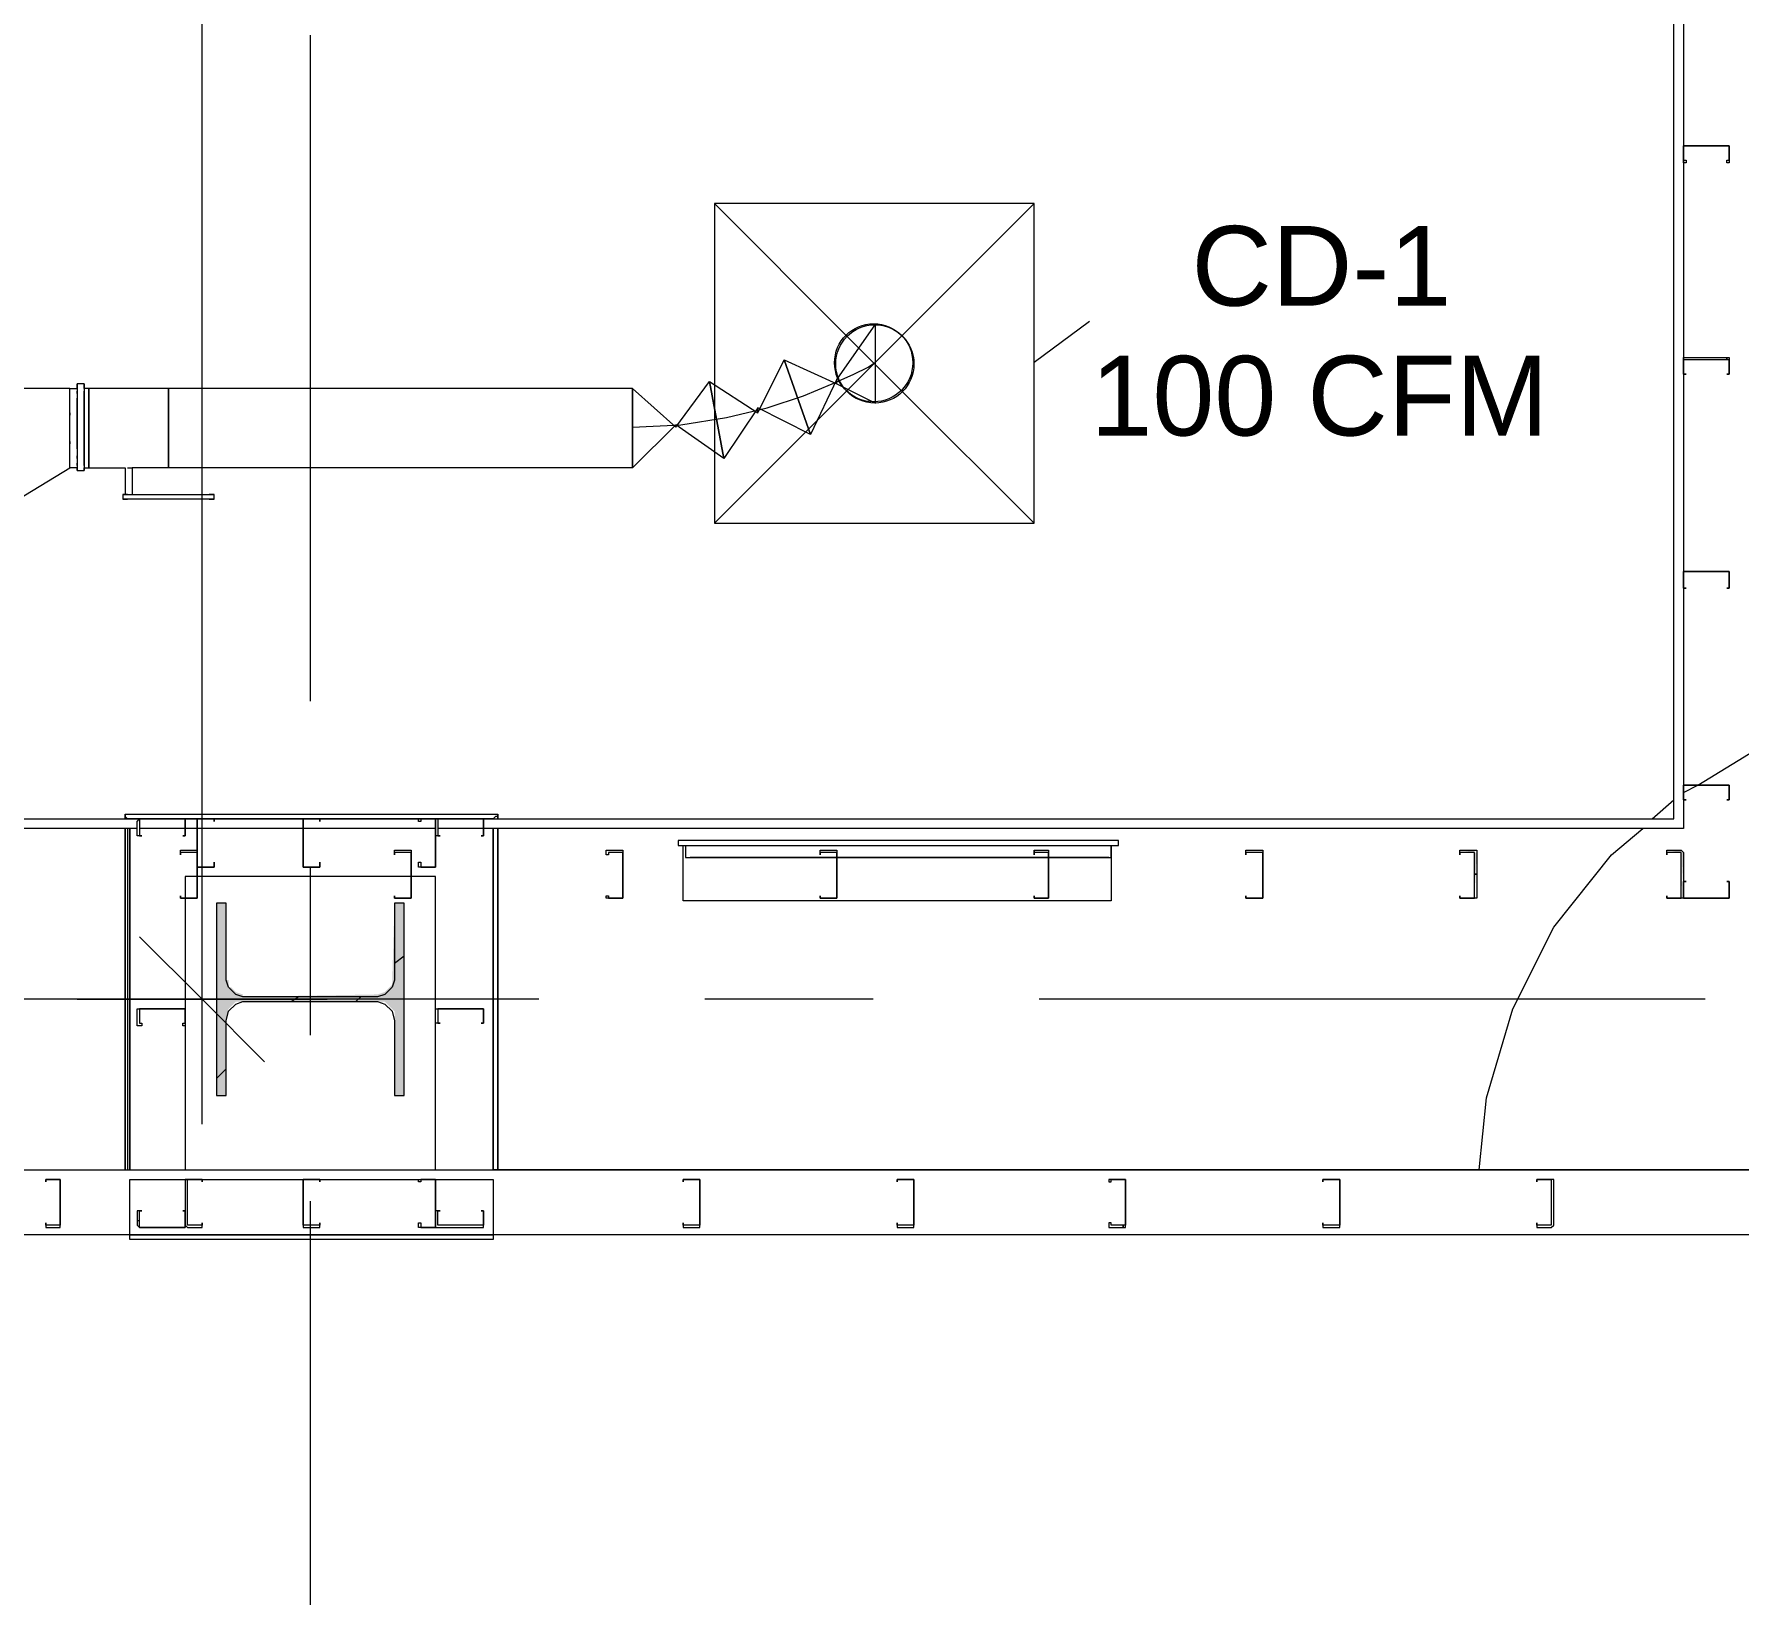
# Model space of a CAD drawing. Header units: metres. Extents: x -2 to 237, y -8 to 52.
# Drawn here: x 48.726 to 51.973, y 21.862 to 24.837 of the extents above; entities that cross this region are included whole.
import ezdxf

# ---------------------------------------------------------------- set-up
doc = ezdxf.new("R2010")
doc.units = ezdxf.units.M
doc.layers.add('HVAC - Ductos', color=5, linetype='Continuous', lineweight=0)
doc.layers.add('PDF_Text', color=7, linetype='Continuous', lineweight=0)
doc.layers.add('PDF_Geometry', color=7, linetype='Continuous', lineweight=0, true_color=0xaaaaaa)
doc.layers.add('PDF_Solid Fills', color=7, linetype='Continuous', lineweight=0, true_color=0xffffff)
doc.styles.add('PDF Helvetica', font='')
doc.styles.get('PDF Helvetica').set_extended_font_data('Helvetica')

msp = doc.modelspace()

# ---------------------------------------------------------------- hatches: boundary and pattern name
at = {"layer": 'PDF_Solid Fills', "lineweight": 0, "transparency": 33554559}
h = msp.add_hatch(color=256, dxfattribs=at)
h.paths.add_polyline_path([(51.4694, 23.277), (51.4694, 23.2815), (51.4418, 23.2815)])
h.paths.add_polyline_path([(51.4694, 23.1899), (51.4739, 23.2761), (51.4739, 23.277), (51.4694, 23.277)])
h = msp.add_hatch(color=256, dxfattribs=at)
h.paths.add_polyline_path([(51.4694, 23.277), (51.4694, 23.2815), (51.4418, 23.2815)])
h.paths.add_polyline_path([(51.4694, 23.1899), (51.4739, 23.2761), (51.4739, 23.277), (51.4694, 23.277)])
h = msp.add_hatch(color=256, dxfattribs=at)
h.paths.add_polyline_path([(51.8634, 23.277), (51.8634, 23.2815), (51.8359, 23.2815)])
h.paths.add_polyline_path([(51.8634, 23.1899), (51.8679, 23.2762), (51.8679, 23.277), (51.8634, 23.277)])
msp.add_hatch(color=256, dxfattribs=at).paths.add_polyline_path([(49.4123, 23.1807), (49.4077, 23.0249), (49.3939, 23.0112), (49.3801, 23.0066), (49.1236, 23.0021), (49.1236, 23.0066), (49.1098, 23.0112), (49.1007, 23.0203), (49.0961, 23.0203), (49.0961, 23.0341), (49.0915, 23.0341), (49.0915, 23.1807), (49.0732, 23.1807), (49.0732, 22.8142), (49.0915, 22.8142), (49.0915, 22.9608), (49.0961, 22.9791), (49.1098, 22.9929), (49.3939, 22.9929), (49.4123, 22.9745), (49.4123, 22.8142), (49.4305, 22.8142), (49.4305, 23.1807)])

# ---------------------------------------------------------------- linework, layer by layer
at = {"layer": 'HVAC - Ductos', "lineweight": 0}
for points in [[(49.0457, 22.7592), (49.0457, 29.2193), (49.0457, 31.0749), (49.0457, 32.3302), (49.0457, 33.5627)], [(50.2736, 24.2619), (50.0216, 24.514)], [(50.3789, 24.2619), (50.6309, 24.514)], [(50.2552, 24.1703), (50.3286, 24.1337), (50.3286, 24.2849), (50.2552, 24.1795), (50.2048, 24.0741), (50.1544, 24.2161), (50.2552, 24.1703), (50.2552, 24.1795)], [(50.3789, 24.1566), (50.2736, 24.2619)], [(50.2736, 24.1566), (50.3789, 24.2619)], [(50.6309, 24.2115), (50.7363, 24.2895)], [(49.8658, 24.0879), (49.9575, 24.0925), (50.0445, 24.1062), (50.1224, 24.1245), (50.1911, 24.1474), (50.2461, 24.1703), (50.2873, 24.1887), (50.3148, 24.2024), (50.3286, 24.2115)], [(50.1041, 24.1154), (50.1544, 24.2161), (50.2048, 24.0741), (50.1041, 24.1245), (50.0399, 24.0283), (50.0124, 24.1749), (50.1041, 24.1154), (50.1041, 24.1245)], [(48.8075, 24.0054), (48.8075, 24.01), (48.7937, 24.01), (48.7937, 24.0192), (48.7937, 24.0329), (48.7937, 24.0466), (48.7937, 24.065), (48.7937, 24.0879), (48.7937, 24.1062), (48.7937, 24.1245), (48.7937, 24.1383), (48.7937, 24.152), (48.7937, 24.1612), (48.8075, 24.1612), (48.8075, 24.1657), (48.8075, 24.1703), (48.8075, 24.1657), (48.8075, 24.1566), (48.8075, 24.1428), (48.8075, 24.1291), (48.8075, 24.1062), (48.8075, 24.0879), (48.8075, 24.065), (48.8075, 24.0466), (48.8075, 24.0283), (48.8075, 24.0146), (48.8075, 24.0054), (48.8212, 24.0054), (48.8212, 24.01), (48.8303, 24.01), (48.8303, 24.0192), (48.8303, 24.0329), (48.8303, 24.0466), (48.8303, 24.065), (48.8303, 24.0879), (48.8303, 24.1062), (48.8303, 24.1245), (48.8303, 24.1383), (48.8303, 24.152), (48.8303, 24.1612), (48.8212, 24.1612), (48.8212, 24.1657), (48.8212, 24.1703), (48.8212, 24.1657), (48.8212, 24.1566), (48.8212, 24.1428), (48.8212, 24.1291), (48.8212, 24.1062), (48.8212, 24.0879), (48.8212, 24.065), (48.8212, 24.0466), (48.8212, 24.0283), (48.8212, 24.0146), (48.8212, 24.0054)], [(48.8212, 24.1703), (48.8075, 24.1703)], [(49.9483, 24.0879), (50.0124, 24.1749), (50.0399, 24.0283), (49.9483, 24.0925), (49.8658, 24.01), (49.8658, 24.1612), (48.9815, 24.1612), (48.9815, 24.152), (48.9815, 24.1383), (48.9815, 24.1245), (48.9815, 24.1062), (48.9815, 24.0879), (48.9815, 24.065), (48.9815, 24.0466), (48.9815, 24.0329), (48.9815, 24.0192), (48.9815, 24.01), (48.9815, 24.0192), (48.9815, 24.0329), (48.9815, 24.0466), (48.9815, 24.065), (48.9815, 24.0879), (48.9815, 24.1062), (48.9815, 24.1245), (48.9815, 24.1383), (48.9815, 24.152), (48.9815, 24.1612), (48.8303, 24.1612), (48.8303, 24.152), (48.8303, 24.1383), (48.8303, 24.1245), (48.8303, 24.1062), (48.8303, 24.0879), (48.8303, 24.065), (48.8303, 24.0466), (48.8303, 24.0329), (48.8303, 24.0192), (48.8303, 24.01), (48.8991, 24.01), (48.8991, 23.9596), (48.9037, 23.9596), (48.8991, 23.9596), (48.8945, 23.9596), (48.8991, 23.9596), (48.9037, 23.9596), (49.0594, 23.9596), (49.064, 23.9596), (49.0686, 23.9596), (49.064, 23.9596), (49.0594, 23.9596)], [(48.7937, 24.1612), (48.6654, 24.1612), (48.6654, 24.1566), (48.6654, 24.1383), (48.6654, 24.1154), (48.6654, 24.0879), (48.6654, 24.01), (48.6654, 23.9825), (48.6654, 23.955), (48.6654, 23.9412), (48.6654, 23.9321), (48.7937, 24.01)], [(48.8075, 24.1612), (48.8075, 24.1612)], [(48.8075, 24.152), (48.8075, 24.1566)], [(48.8075, 24.0466), (48.8075, 24.065), (48.8075, 24.0879), (48.8075, 24.1062), (48.8075, 24.1245), (48.8075, 24.1291), (48.8075, 24.1383), (48.8075, 24.1428)], [(48.8212, 24.1612), (48.8212, 24.1612)], [(48.8212, 24.0146), (48.8212, 24.0192), (48.8212, 24.0329), (48.8212, 24.0466), (48.8212, 24.065), (48.8212, 24.0879), (48.8212, 24.1062), (48.8212, 24.1245), (48.8212, 24.1383), (48.8212, 24.152), (48.8212, 24.1566)], [(49.8658, 24.152), (49.8658, 24.1566), (49.8658, 24.1612), (49.8658, 24.1566), (49.8658, 24.1383), (49.8658, 24.1154), (49.8658, 24.0879), (49.8658, 24.0558), (49.8658, 24.0329), (49.8658, 24.0146), (49.8658, 24.01), (49.8658, 24.1612), (49.9483, 24.0879), (49.9483, 24.0925)], [(49.8658, 24.1612), (49.8658, 24.1612)], [(50.0216, 23.9046), (50.2736, 24.1566)], [(50.6309, 23.9046), (50.3789, 24.1566)], [(48.7937, 24.1154), (48.7937, 24.1108)], [(48.7937, 24.0604), (48.7937, 24.0558)], [(48.8075, 24.0283), (48.8075, 24.0329)], [(48.8075, 24.0146), (48.8075, 24.0192)], [(48.8075, 24.01), (48.8075, 24.01)], [(48.8212, 24.01), (48.8212, 24.01)], [(48.8991, 24.01), (48.8991, 24.01)], [(48.8991, 24.01), (48.8991, 24.01)], [(48.8991, 24.01), (48.8991, 24.01)], [(48.8991, 24.01), (48.8991, 24.01)], [(48.9037, 24.01), (48.9083, 24.01), (48.9128, 24.01)], [(48.9083, 24.01), (48.9083, 24.01)], [(49.8658, 24.0192), (49.8658, 24.0146), (49.8658, 24.01), (48.9815, 24.01), (48.9128, 24.01), (48.9128, 23.9596)], [(48.9128, 24.01), (48.9128, 24.01)], [(48.8945, 23.9596), (48.8945, 23.9596)], [(48.8945, 23.9596), (48.8945, 23.9504)], [(48.8945, 23.9504), (48.8945, 23.9504)], [(49.0594, 23.9504), (49.064, 23.9504), (49.0686, 23.9504), (49.064, 23.9504), (49.0594, 23.9504), (48.9037, 23.9504), (48.8991, 23.9504), (48.8945, 23.9504), (48.8991, 23.9504), (48.9037, 23.9504)], [(48.8991, 23.9596), (48.8991, 23.9596)], [(49.0686, 23.9596), (49.0686, 23.9596)], [(49.0686, 23.9504), (49.0686, 23.9596)], [(49.0686, 23.9504), (49.0686, 23.9504)], [(49.9666, 23.2907), (49.9666, 23.2678), (50.7776, 23.2678), (50.7776, 23.1853), (49.9621, 23.1853), (49.9621, 23.2907)], [(50.7684, 23.2998), (49.9757, 23.2998)], [(50.7776, 23.2907), (50.7776, 23.2678)], [(50.7776, 23.2678), (50.7776, 23.2907)], [(50.773, 23.2678), (50.773, 23.2678)], [(48.9266, 23.1165), (49.0457, 22.9975), (49.1648, 22.8783)], [(48.8075, 22.9975), (49.0457, 22.9975), (49.2839, 22.9975)]]:
    msp.add_lwpolyline(points, dxfattribs=at)
for points in [[(50.6309, 24.514), (50.0216, 24.514), (50.0216, 23.9046), (50.6309, 23.9046)], [(49.8658, 24.1612), (49.8658, 24.1566), (49.8658, 24.1383), (49.8658, 24.1154), (49.8658, 24.0879), (49.8658, 24.0558), (49.8658, 24.0329), (49.8658, 24.0146), (49.8658, 24.01), (49.8658, 24.0146), (49.8658, 24.0329), (49.8658, 24.0558), (49.8658, 24.0879), (49.8658, 24.1154), (49.8658, 24.1383), (49.8658, 24.1566)], [(50.7913, 23.2907), (50.7913, 23.2998), (49.9529, 23.2998), (49.9529, 23.2907)], [(50.773, 23.2678), (49.9757, 23.2678)]]:
    msp.add_lwpolyline(points, close=True, dxfattribs=at)
for centre, radius in [((50.3251, 24.2105), 0.0745), ((50.3273, 24.2083), 0.0746)]:
    msp.add_circle(centre, radius, dxfattribs=at)
at = {"layer": 'PDF_Geometry', "lineweight": 0}
for points in [[(48.922, 23.3227), (44.5237, 23.3227), (44.5237, 23.341), (44.5237, 26.9972), (44.5237, 27.0109), (44.9772, 27.0109), (45.385, 27.0109), (45.7881, 27.0109), (46.1959, 27.0109), (46.5991, 27.0109)], [(46.5991, 26.9972), (46.1959, 26.9972), (45.7881, 26.9972), (45.385, 26.9972), (44.9772, 26.9972), (44.5374, 26.9972), (44.5374, 26.9697), (44.5374, 23.341), (51.8496, 23.341), (51.8496, 26.9697), (51.8496, 26.9972), (51.474, 26.9972)], [(51.868, 27.0109), (51.868, 26.9972), (51.868, 23.341), (51.868, 23.3227), (49.5818, 23.3227), (49.4947, 23.3227)], [(49.2518, 24.8347), (49.2518, 23.5656)], [(51.868, 24.6239), (51.868, 24.6239)], [(51.868, 24.6239), (51.868, 24.6239)], [(51.868, 24.6239), (51.868, 24.6239)], [(51.868, 24.6239), (51.868, 24.6239)], [(51.955, 24.6239), (51.955, 24.6239)], [(51.955, 24.6239), (51.955, 24.6239)], [(51.955, 24.6239), (51.955, 24.6239)], [(51.955, 24.6239), (51.955, 24.6239)], [(51.868, 24.2161), (51.868, 24.2161)], [(51.868, 24.2161), (51.868, 24.2161)], [(51.955, 24.2161), (51.955, 24.2161)], [(51.955, 24.2161), (51.955, 24.2161)], [(51.8726, 24.1887), (51.8726, 24.1887)], [(51.8726, 24.1887), (51.8726, 24.1887)], [(51.9505, 24.1887), (51.9505, 24.1887)], [(51.9505, 24.1887), (51.9505, 24.1887)], [(51.868, 23.813), (51.868, 23.813)], [(51.868, 23.813), (51.868, 23.813)], [(51.868, 23.813), (51.868, 23.813)], [(51.868, 23.813), (51.868, 23.813)], [(51.955, 23.813), (51.955, 23.813)], [(51.955, 23.813), (51.955, 23.813)], [(51.955, 23.813), (51.955, 23.813)], [(51.955, 23.813), (51.955, 23.813)], [(51.8726, 23.7809), (51.8726, 23.7809)], [(51.8726, 23.7809), (51.8726, 23.7809)], [(51.9505, 23.7809), (51.9505, 23.7809)], [(51.9505, 23.7809), (51.9505, 23.7809)], [(51.868, 23.3914), (51.8954, 23.4052), (52.0146, 23.4785), (52.1841, 23.5335), (52.3582, 23.561)], [(51.868, 23.4052), (51.868, 23.4052)], [(51.868, 23.4052), (51.868, 23.4052)], [(51.868, 23.4052), (51.868, 23.4052)], [(51.868, 23.4052), (51.868, 23.4052)], [(51.955, 23.4052), (51.955, 23.4052)], [(51.955, 23.4052), (51.955, 23.4052)], [(51.955, 23.4052), (51.955, 23.4052)], [(51.955, 23.4052), (51.955, 23.4052)], [(51.8084, 23.341), (51.8496, 23.3777)], [(51.8726, 23.3777), (51.8726, 23.3777)], [(51.8726, 23.3777), (51.8726, 23.3777)], [(51.9505, 23.3777), (51.9505, 23.3777)], [(51.9505, 23.3777), (51.9505, 23.3777)], [(52.5644, 22.6721), (52.5644, 22.5485), (53.0867, 22.5485), (53.0867, 22.5622), (53.0684, 22.5622), (53.0867, 22.5622), (53.0867, 22.6538), (53.0867, 22.6721), (53.0867, 22.5485), (52.4086, 22.5485), (43.9555, 22.5485), (43.9555, 22.6721), (48.9083, 22.6721), (48.9083, 23.3227), (48.9083, 22.6721), (48.9083, 23.3227), (48.9083, 22.6721), (49.0136, 22.6721)], [(49.4901, 23.341), (49.0136, 23.341), (48.9083, 23.341), (48.9037, 23.341), (48.8991, 23.3456), (48.8991, 23.3502), (48.8991, 23.341), (48.8991, 23.3502), (49.6092, 23.3502), (49.6092, 23.3456), (49.6046, 23.3456), (49.6001, 23.341), (48.9083, 23.341), (49.6001, 23.341)], [(49.0411, 23.341), (48.9083, 23.341), (48.9037, 23.341), (48.8991, 23.3456), (48.8991, 23.3502), (49.6092, 23.3502), (49.6092, 23.341), (49.6092, 23.3502), (49.6092, 23.3456), (49.6046, 23.3456), (49.6001, 23.341), (49.4901, 23.341), (49.4947, 23.341)], [(49.5818, 23.341), (49.6001, 23.341), (48.9037, 23.341)], [(48.9037, 23.3227), (48.9037, 22.6721)], [(49.4901, 23.3227), (49.2381, 23.3227), (49.0365, 23.3227), (49.0136, 23.3227), (48.9266, 23.3227)], [(49.0686, 23.341), (49.2381, 23.341)], [(49.2702, 23.341), (49.4626, 23.341)], [(49.4901, 23.341), (49.4901, 23.341)], [(49.4901, 23.341), (49.4901, 23.341)], [(49.4947, 23.341), (49.4947, 23.341)], [(49.5818, 23.341), (49.5818, 23.341)], [(49.5818, 23.341), (49.5818, 23.341)], [(52.4086, 22.6721), (49.6001, 22.6721), (49.6001, 23.3227), (49.6001, 22.6721), (49.6001, 23.3227)], [(49.6001, 22.6721), (49.6001, 23.3227), (49.6001, 22.6721)], [(51.4785, 22.6721), (51.4923, 22.8096), (51.5427, 22.9791), (51.6205, 23.1349), (51.7305, 23.2724), (51.7901, 23.3227)], [(48.9311, 23.309), (48.9311, 23.309)], [(49.009, 23.309), (49.009, 23.309)], [(49.4993, 23.309), (49.4993, 23.309)], [(49.5772, 23.309), (49.5772, 23.309)], [(49.0045, 23.2724), (49.0045, 23.2724)], [(49.0365, 23.277), (49.0365, 23.277)], [(49.4123, 23.2724), (49.4123, 23.2724)], [(49.8475, 23.277), (49.8475, 23.277)], [(49.8475, 23.277), (49.8475, 23.277)], [(50.2232, 23.2724), (50.2232, 23.2724)], [(50.2232, 23.2724), (50.2232, 23.2724)], [(50.6309, 23.2724), (50.6309, 23.2724)], [(50.6309, 23.2724), (50.6309, 23.2724)], [(50.6584, 23.277), (50.6584, 23.277)], [(50.6584, 23.277), (50.6584, 23.277)], [(51.0341, 23.2724), (51.0341, 23.2724)], [(51.0341, 23.2724), (51.0341, 23.2724)], [(51.0662, 23.277), (51.0662, 23.277)], [(51.0662, 23.277), (51.0662, 23.277)], [(51.4418, 23.2724), (51.4418, 23.2724)], [(51.4418, 23.2724), (51.4418, 23.2724)], [(51.4694, 23.277), (51.4694, 23.277)], [(51.4694, 23.277), (51.4694, 23.277)], [(51.8359, 23.2724), (51.8359, 23.2724)], [(51.8634, 23.277), (51.8634, 23.277)], [(49.2518, 23.2494), (49.2518, 22.9287)], [(49.4901, 23.2494), (49.4901, 23.2494)], [(49.4901, 23.2494), (49.4901, 23.2494)], [(51.8726, 23.2219), (51.8726, 23.2219)], [(51.8726, 23.2219), (51.8726, 23.2219)], [(51.9505, 23.2219), (51.9505, 23.2219)], [(51.9505, 23.2219), (51.9505, 23.2219)], [(49.0045, 23.1945), (49.0045, 23.1945)], [(49.0365, 23.1899), (49.0365, 23.1899)], [(49.0365, 23.1899), (49.0365, 23.1899)], [(49.4123, 23.1945), (49.4123, 23.1945)], [(49.8475, 23.1899), (49.8475, 23.1899)], [(49.8475, 23.1899), (49.8475, 23.1899)], [(49.8475, 23.1899), (49.8475, 23.1899)], [(49.8475, 23.1899), (49.8475, 23.1899)], [(50.2232, 23.1945), (50.2232, 23.1945)], [(50.2232, 23.1945), (50.2232, 23.1945)], [(50.6309, 23.1945), (50.6309, 23.1945)], [(50.6309, 23.1945), (50.6309, 23.1945)], [(50.6584, 23.1899), (50.6584, 23.1899)], [(50.6584, 23.1899), (50.6584, 23.1899)], [(50.6584, 23.1899), (50.6584, 23.1899)], [(50.6584, 23.1899), (50.6584, 23.1899)], [(51.0341, 23.1945), (51.0341, 23.1945)], [(51.0341, 23.1945), (51.0341, 23.1945)], [(51.0662, 23.1899), (51.0662, 23.1899)], [(51.0662, 23.1899), (51.0662, 23.1899)], [(51.0662, 23.1899), (51.0662, 23.1899)], [(51.0662, 23.1899), (51.0662, 23.1899)], [(51.4418, 23.1945), (51.4418, 23.1945)], [(51.4418, 23.1945), (51.4418, 23.1945)], [(51.4694, 23.1899), (51.4694, 23.1899)], [(51.4694, 23.1899), (51.4694, 23.1899)], [(51.8359, 23.1945), (51.8359, 23.1945)], [(51.8634, 23.1899), (51.8634, 23.1899)], [(51.868, 23.1899), (51.868, 23.1899)], [(51.868, 23.1899), (51.868, 23.1899)], [(51.868, 23.1899), (51.868, 23.1899)], [(51.868, 23.1899), (51.868, 23.1899)], [(51.955, 23.1899), (51.955, 23.1899)], [(51.955, 23.1899), (51.955, 23.1899)], [(51.955, 23.1899), (51.955, 23.1899)], [(51.955, 23.1899), (51.955, 23.1899)], [(49.4123, 23.0661), (49.4305, 23.0799)], [(49.6872, 22.9975), (48.418, 22.9975)], [(49.2152, 22.9929), (49.229, 23.0021)], [(49.3389, 22.9929), (49.3481, 23.0021)], [(50.324, 22.9975), (50.0033, 22.9975)], [(51.9092, 22.9975), (50.6401, 22.9975)], [(48.9266, 22.9791), (48.9266, 22.9791)], [(49.0136, 22.9791), (49.0136, 22.9791)], [(49.0136, 22.9791), (49.0136, 22.9791)], [(49.4947, 22.9791), (49.4947, 22.9791)], [(49.5818, 22.9791), (49.5818, 22.9791)], [(49.5818, 22.9791), (49.5818, 22.9791)], [(49.4993, 22.9516), (49.4993, 22.9516)], [(49.5772, 22.9516), (49.5772, 22.9516)], [(49.0732, 22.8462), (49.0915, 22.8646)], [(48.9083, 22.5485), (48.9083, 22.6538), (49.0136, 22.6538), (49.6001, 22.6538), (49.6001, 22.5485)], [(49.4901, 22.6538), (49.4901, 22.6538)], [(49.4901, 22.6538), (49.4901, 22.6538)], [(49.2518, 22.6126), (49.2518, 21.3435)], [(49.4901, 22.5622), (49.4901, 22.5622)], [(49.4901, 22.5622), (49.4901, 22.5622)]]:
    msp.add_lwpolyline(points, dxfattribs=at)
for points in [[(51.868, 24.6239), (51.955, 24.6239), (51.955, 24.5918), (51.9505, 24.5918), (51.9505, 24.5964), (51.955, 24.5964), (51.955, 24.6239), (51.868, 24.6239), (51.868, 24.5964), (51.8726, 24.5964), (51.8726, 24.5918), (51.868, 24.5918)], [(51.868, 24.6239), (51.955, 24.6239), (51.955, 24.5918), (51.9505, 24.5918), (51.9505, 24.5964), (51.955, 24.5964), (51.955, 24.6239), (51.868, 24.6239), (51.868, 24.5964), (51.8726, 24.5964), (51.8726, 24.5918), (51.868, 24.5918)], [(51.868, 24.2161), (51.868, 24.2207), (51.955, 24.2207), (51.955, 24.2161), (51.955, 24.1887), (51.9505, 24.1887), (51.955, 24.1887), (51.955, 24.2161), (51.868, 24.2161), (51.868, 24.1887)], [(51.868, 24.2161), (51.868, 24.2207), (51.955, 24.2207), (51.955, 24.2161), (51.955, 24.1887), (51.9505, 24.1887), (51.955, 24.1887), (51.955, 24.2161), (51.868, 24.2161), (51.868, 24.1887)], [(51.8726, 24.1887), (51.868, 24.1887)], [(51.8726, 24.1887), (51.868, 24.1887)], [(51.868, 23.813), (51.955, 23.813), (51.955, 23.7809), (51.9505, 23.7809), (51.955, 23.7809), (51.955, 23.813), (51.868, 23.813), (51.868, 23.7809)], [(51.868, 23.813), (51.955, 23.813), (51.955, 23.7809), (51.9505, 23.7809), (51.955, 23.7809), (51.955, 23.813), (51.868, 23.813), (51.868, 23.7809)], [(51.8726, 23.7809), (51.868, 23.7809)], [(51.8726, 23.7809), (51.868, 23.7809)], [(51.868, 23.4052), (51.955, 23.4052), (51.955, 23.3777), (51.9505, 23.3777), (51.955, 23.3777), (51.955, 23.4052), (51.868, 23.4052), (51.868, 23.3777)], [(51.868, 23.4052), (51.955, 23.4052), (51.955, 23.3777), (51.9505, 23.3777), (51.955, 23.3777), (51.955, 23.4052), (51.868, 23.4052), (51.868, 23.3777)], [(51.8726, 23.3777), (51.868, 23.3777)], [(51.8726, 23.3777), (51.868, 23.3777)], [(48.8991, 23.3227), (48.8991, 22.6721)], [(48.922, 23.3365), (48.9266, 23.341), (49.0136, 23.341), (49.0136, 23.3365), (49.0136, 23.309), (49.009, 23.309), (49.0136, 23.309), (49.0136, 23.3365), (49.0136, 23.341), (48.9266, 23.341), (48.9266, 23.3365), (48.9266, 23.309), (48.9311, 23.309), (48.922, 23.309)], [(49.0686, 23.341), (49.0411, 23.341), (49.0365, 23.341), (49.0365, 23.2494), (49.0411, 23.2494), (49.0686, 23.2494), (49.0686, 23.2586), (49.0686, 23.2494), (49.0411, 23.2494), (49.0365, 23.2494), (49.0365, 23.341), (49.0411, 23.341), (49.0686, 23.341), (49.0686, 23.3365)], [(49.2702, 23.341), (49.2381, 23.341), (49.2381, 23.2494), (49.2702, 23.2494), (49.2702, 23.2586), (49.2702, 23.2494), (49.2381, 23.2494), (49.2381, 23.341), (49.2702, 23.341), (49.2702, 23.3365)], [(49.4901, 23.341), (49.4901, 23.2494), (49.4581, 23.2494), (49.4581, 23.2586), (49.4626, 23.2586), (49.4626, 23.2494), (49.4901, 23.2494), (49.4901, 23.341), (49.4626, 23.341), (49.4626, 23.3365), (49.4581, 23.3365), (49.4581, 23.341)], [(49.4901, 23.341), (49.4947, 23.341), (49.5818, 23.341), (49.5818, 23.309), (49.5772, 23.309), (49.5818, 23.309), (49.5818, 23.341), (49.4947, 23.341), (49.4947, 23.309), (49.4993, 23.309), (49.4901, 23.309)], [(49.6092, 22.6721), (49.6092, 23.3227)], [(49.0365, 23.2815), (49.0365, 23.277), (49.0365, 23.1899), (49.0045, 23.1899), (49.0045, 23.1945), (49.0045, 23.1899), (49.0365, 23.1899), (49.0365, 23.277), (49.0045, 23.277), (49.0045, 23.2724), (49.0045, 23.2815)], [(49.4397, 23.2815), (49.4443, 23.2815), (49.4443, 23.277), (49.4443, 23.1899), (49.4397, 23.1899), (49.4123, 23.1899), (49.4123, 23.1945), (49.4123, 23.1899), (49.4397, 23.1899), (49.4443, 23.1899), (49.4443, 23.277), (49.4397, 23.277), (49.4123, 23.277), (49.4123, 23.2724), (49.4123, 23.2815)], [(49.8475, 23.2815), (49.8475, 23.277), (49.8475, 23.1899), (49.8154, 23.1899), (49.8154, 23.1945), (49.82, 23.1945), (49.82, 23.1899), (49.8475, 23.1899), (49.8475, 23.277), (49.82, 23.277), (49.82, 23.2724), (49.8154, 23.2724), (49.8154, 23.2815)], [(49.8475, 23.2815), (49.8475, 23.277), (49.8475, 23.1899), (49.8154, 23.1899), (49.8154, 23.1945), (49.82, 23.1945), (49.82, 23.1899), (49.8475, 23.1899), (49.8475, 23.277), (49.82, 23.277), (49.82, 23.2724), (49.8154, 23.2724), (49.8154, 23.2815)], [(50.2506, 23.2815), (50.2552, 23.2815), (50.2552, 23.277), (50.2552, 23.1899), (50.2506, 23.1899), (50.2232, 23.1899), (50.2232, 23.1945), (50.2232, 23.1899), (50.2506, 23.1899), (50.2552, 23.1899), (50.2552, 23.277), (50.2506, 23.277), (50.2232, 23.277), (50.2232, 23.2724), (50.2232, 23.2815)], [(50.2506, 23.2815), (50.2552, 23.2815), (50.2552, 23.277), (50.2552, 23.1899), (50.2506, 23.1899), (50.2232, 23.1899), (50.2232, 23.1945), (50.2232, 23.1899), (50.2506, 23.1899), (50.2552, 23.1899), (50.2552, 23.277), (50.2506, 23.277), (50.2232, 23.277), (50.2232, 23.2724), (50.2232, 23.2815)], [(50.6584, 23.2815), (50.6584, 23.277), (50.6584, 23.1899), (50.6309, 23.1899), (50.6309, 23.1945), (50.6309, 23.1899), (50.6584, 23.1899), (50.6584, 23.277), (50.6309, 23.277), (50.6309, 23.2724), (50.6309, 23.2815)], [(50.6584, 23.2815), (50.6584, 23.277), (50.6584, 23.1899), (50.6309, 23.1899), (50.6309, 23.1945), (50.6309, 23.1899), (50.6584, 23.1899), (50.6584, 23.277), (50.6309, 23.277), (50.6309, 23.2724), (50.6309, 23.2815)], [(51.0662, 23.2815), (51.0662, 23.277), (51.0662, 23.1899), (51.0341, 23.1899), (51.0341, 23.1945), (51.0341, 23.1899), (51.0662, 23.1899), (51.0662, 23.277), (51.0341, 23.277), (51.0341, 23.2724), (51.0341, 23.2815)], [(51.0662, 23.2815), (51.0662, 23.277), (51.0662, 23.1899), (51.0341, 23.1899), (51.0341, 23.1945), (51.0341, 23.1899), (51.0662, 23.1899), (51.0662, 23.277), (51.0341, 23.277), (51.0341, 23.2724), (51.0341, 23.2815)], [(51.4694, 23.2815), (51.474, 23.2815), (51.474, 23.277), (51.474, 23.1899), (51.4694, 23.1899), (51.4418, 23.1899), (51.4418, 23.1945), (51.4418, 23.1899), (51.4694, 23.1899), (51.4694, 23.277), (51.4418, 23.277), (51.4418, 23.2724), (51.4418, 23.2815)], [(51.4694, 23.2815), (51.474, 23.2815), (51.474, 23.277), (51.474, 23.1899), (51.4694, 23.1899), (51.4418, 23.1899), (51.4418, 23.1945), (51.4418, 23.1899), (51.4694, 23.1899), (51.4694, 23.277), (51.4418, 23.277), (51.4418, 23.2724), (51.4418, 23.2815)], [(51.8634, 23.2815), (51.868, 23.277), (51.868, 23.1899), (51.8634, 23.1899), (51.8359, 23.1899), (51.8359, 23.1945), (51.8359, 23.1899), (51.8634, 23.1899), (51.8634, 23.277), (51.8359, 23.277), (51.8359, 23.2724), (51.8359, 23.2815)], [(49.0136, 23.2311), (49.0136, 23.1899), (49.0136, 22.6721), (49.4901, 22.6721), (49.4901, 23.2311), (49.4443, 23.2311), (49.0365, 23.2311)], [(51.955, 23.1899), (51.868, 23.1899), (51.868, 23.2219), (51.8726, 23.2219), (51.868, 23.2219), (51.868, 23.1899), (51.955, 23.1899), (51.955, 23.2219)], [(51.955, 23.1899), (51.868, 23.1899), (51.868, 23.2219), (51.8726, 23.2219), (51.868, 23.2219), (51.868, 23.1899), (51.955, 23.1899), (51.955, 23.2219)], [(51.9505, 23.2219), (51.955, 23.2219)], [(51.9505, 23.2219), (51.955, 23.2219)], [(49.4305, 22.8142), (49.4305, 23.1807), (49.4123, 23.1807), (49.4123, 23.0341), (49.4077, 23.0203), (49.3939, 23.0066), (49.3801, 23.0021), (49.1236, 23.0021), (49.1098, 23.0066), (49.0961, 23.0203), (49.0915, 23.0341), (49.0915, 23.1807), (49.0732, 23.1807), (49.0732, 22.8142), (49.0915, 22.8142), (49.0915, 22.9562), (49.0961, 22.9745), (49.1098, 22.9883), (49.1236, 22.9929), (49.3801, 22.9929), (49.3939, 22.9883), (49.4077, 22.9745), (49.4123, 22.9562), (49.4123, 22.8142)], [(48.922, 22.9791), (48.9266, 22.9791), (49.0136, 22.9791), (49.0136, 22.947), (49.009, 22.947), (49.009, 22.9516), (49.0136, 22.9516), (49.0136, 22.9791), (48.9266, 22.9791), (48.9266, 22.9516), (48.9311, 22.9516), (48.9311, 22.947), (48.922, 22.947)], [(49.4901, 22.9791), (49.4947, 22.9791), (49.5818, 22.9791), (49.5818, 22.9516), (49.5772, 22.9516), (49.5818, 22.9516), (49.5818, 22.9791), (49.4947, 22.9791), (49.4947, 22.9516), (49.4993, 22.9516), (49.4901, 22.9516)], [(52.5644, 22.6721), (52.5644, 22.5485), (44.6153, 22.5485), (44.6153, 22.6721), (52.4544, 22.6721), (52.546, 22.6721)], [(48.7479, 22.5622), (48.7754, 22.5622), (48.7754, 22.5667), (48.7754, 22.6538), (48.7479, 22.6538), (48.7479, 22.6493), (48.7479, 22.6538), (48.7754, 22.6538), (48.7754, 22.5667), (48.7479, 22.5667), (48.7479, 22.5713)], [(48.7479, 22.5622), (48.7754, 22.5622), (48.7754, 22.5667), (48.7754, 22.6538), (48.7479, 22.6538), (48.7479, 22.6493), (48.7479, 22.6538), (48.7754, 22.6538), (48.7754, 22.5667), (48.7479, 22.5667), (48.7479, 22.5713)], [(49.0457, 22.6538), (49.0182, 22.6538), (49.0136, 22.6538), (49.0136, 22.5667), (49.0182, 22.5622), (49.0457, 22.5622), (49.0457, 22.5713), (49.0457, 22.5667), (49.0182, 22.5667), (49.0182, 22.6538), (49.0457, 22.6538), (49.0457, 22.6493)], [(49.2702, 22.6538), (49.2381, 22.6538), (49.2381, 22.5667), (49.2381, 22.5622), (49.2702, 22.5622), (49.2702, 22.5713), (49.2702, 22.5667), (49.2381, 22.5667), (49.2381, 22.6538), (49.2702, 22.6538), (49.2702, 22.6493)], [(49.2702, 22.6538), (49.2381, 22.6538), (49.2381, 22.5667), (49.2381, 22.5622), (49.2702, 22.5622), (49.2702, 22.5713), (49.2702, 22.5667), (49.2381, 22.5667), (49.2381, 22.6538), (49.2702, 22.6538), (49.2702, 22.6493)], [(49.4901, 22.6538), (49.4901, 22.5622), (49.4581, 22.5622), (49.4581, 22.5713), (49.4626, 22.5713), (49.4626, 22.5622), (49.4901, 22.5622), (49.4901, 22.6538), (49.4626, 22.6538), (49.4626, 22.6493), (49.4581, 22.6493), (49.4581, 22.6538)], [(49.9621, 22.5622), (49.9941, 22.5622), (49.9941, 22.5667), (49.9941, 22.6538), (49.9621, 22.6538), (49.9621, 22.6493), (49.9621, 22.6538), (49.9941, 22.6538), (49.9941, 22.5667), (49.9621, 22.5667), (49.9621, 22.5713)], [(49.9621, 22.5622), (49.9941, 22.5622), (49.9941, 22.5667), (49.9941, 22.6538), (49.9621, 22.6538), (49.9621, 22.6493), (49.9621, 22.6538), (49.9941, 22.6538), (49.9941, 22.5667), (49.9621, 22.5667), (49.9621, 22.5713)], [(50.3698, 22.5622), (50.3973, 22.5622), (50.4019, 22.5622), (50.4019, 22.5667), (50.4019, 22.6538), (50.3973, 22.6538), (50.3698, 22.6538), (50.3698, 22.6493), (50.3698, 22.6538), (50.3973, 22.6538), (50.4019, 22.6538), (50.4019, 22.5667), (50.3973, 22.5667), (50.3698, 22.5667), (50.3698, 22.5713)], [(50.3698, 22.5622), (50.3973, 22.5622), (50.4019, 22.5622), (50.4019, 22.5667), (50.4019, 22.6538), (50.3973, 22.6538), (50.3698, 22.6538), (50.3698, 22.6493), (50.3698, 22.6538), (50.3973, 22.6538), (50.4019, 22.6538), (50.4019, 22.5667), (50.3973, 22.5667), (50.3698, 22.5667), (50.3698, 22.5713)], [(50.773, 22.5622), (50.805, 22.5622), (50.805, 22.5667), (50.805, 22.6538), (50.773, 22.6538), (50.773, 22.6493), (50.7776, 22.6493), (50.7776, 22.6538), (50.805, 22.6538), (50.805, 22.5667), (50.7776, 22.5667), (50.7776, 22.5713), (50.773, 22.5713)], [(50.773, 22.5622), (50.805, 22.5622), (50.805, 22.5667), (50.805, 22.6538), (50.773, 22.6538), (50.773, 22.6493), (50.7776, 22.6493), (50.7776, 22.6538), (50.805, 22.6538), (50.805, 22.5667), (50.7776, 22.5667), (50.7776, 22.5713), (50.773, 22.5713)], [(51.1807, 22.5622), (51.2128, 22.5622), (51.2128, 22.5667), (51.2128, 22.6538), (51.1807, 22.6538), (51.1807, 22.6493), (51.1807, 22.6538), (51.2128, 22.6538), (51.2128, 22.5667), (51.1807, 22.5667), (51.1807, 22.5713)], [(51.1807, 22.5622), (51.2128, 22.5622), (51.2128, 22.5667), (51.2128, 22.6538), (51.1807, 22.6538), (51.1807, 22.6493), (51.1807, 22.6538), (51.2128, 22.6538), (51.2128, 22.5667), (51.1807, 22.5667), (51.1807, 22.5713)], [(51.5885, 22.5622), (51.616, 22.5622), (51.6205, 22.5667), (51.6205, 22.6538), (51.616, 22.6538), (51.5885, 22.6538), (51.5885, 22.6493), (51.5885, 22.6538), (51.616, 22.6538), (51.616, 22.5667), (51.5885, 22.5667), (51.5885, 22.5713)], [(51.5885, 22.5622), (51.616, 22.5622), (51.6205, 22.5667), (51.6205, 22.6538), (51.616, 22.6538), (51.5885, 22.6538), (51.5885, 22.6493), (51.5885, 22.6538), (51.616, 22.6538), (51.616, 22.5667), (51.5885, 22.5667), (51.5885, 22.5713)], [(48.922, 22.5943), (48.922, 22.5667), (48.9266, 22.5622), (49.0136, 22.5622), (49.0136, 22.5667), (49.0136, 22.5943), (49.009, 22.5943), (49.0136, 22.5943), (49.0136, 22.5667), (49.0136, 22.5622), (48.9266, 22.5622), (48.9266, 22.5667), (48.9266, 22.5943), (48.9311, 22.5943)], [(49.4901, 22.5943), (49.4901, 22.5667), (49.4901, 22.5622), (49.4947, 22.5622), (49.5818, 22.5622), (49.5818, 22.5667), (49.5818, 22.5943), (49.5772, 22.5943), (49.5818, 22.5943), (49.5818, 22.5667), (49.4947, 22.5667), (49.4947, 22.5943), (49.4993, 22.5943)], [(48.9083, 22.5485), (49.6001, 22.5485), (49.6001, 22.5393), (48.9083, 22.5393)]]:
    msp.add_lwpolyline(points, close=True, dxfattribs=at)
at = {"layer": 'PDF_Geometry', "color": 254, "lineweight": 0, "true_color": 0xd2d2d2}
for points in [[(51.955, 24.6056), (51.955, 24.6056)], [(51.955, 24.6056), (51.955, 24.6056)], [(49.0365, 23.3136), (49.0365, 23.3181)], [(49.064, 23.341), (49.064, 23.341)], [(49.5634, 23.341), (49.568, 23.341)], [(49.4901, 23.2678), (49.4901, 23.2678)], [(50.6309, 23.277), (50.6309, 23.277)], [(50.6309, 23.277), (50.6309, 23.277)], [(49.4718, 23.2494), (49.4764, 23.2494)], [(49.032, 23.1899), (49.0365, 23.1899)], [(49.0365, 23.1945), (49.0365, 23.1945)], [(49.4168, 23.1899), (49.4168, 23.1899)], [(49.4443, 23.2173), (49.4443, 23.2173)], [(51.0662, 23.2127), (51.0662, 23.2127)], [(51.0662, 23.2127), (51.0662, 23.2127)], [(51.9275, 23.1899), (51.9275, 23.1899)], [(51.9275, 23.1899), (51.9275, 23.1899)], [(51.955, 23.2173), (51.955, 23.2173)], [(51.955, 23.2173), (51.955, 23.2173)], [(49.4901, 22.6401), (49.4901, 22.6401)], [(48.922, 22.5759), (48.9266, 22.5759)], [(50.805, 22.5713), (50.805, 22.5713)], [(50.805, 22.5713), (50.805, 22.5713)]]:
    msp.add_lwpolyline(points, dxfattribs=at)
for points in [[(51.9505, 24.2207), (51.9505, 24.2161)], [(50.6309, 23.2815), (50.6309, 23.277)], [(51.474, 23.2357), (51.4694, 23.2357)], [(51.0479, 23.1899), (51.0433, 23.1899)], [(49.9941, 22.6447), (49.9941, 22.6401)], [(50.3881, 22.6538), (50.3835, 22.6538)], [(50.8004, 22.5667), (50.8004, 22.5622)]]:
    msp.add_lwpolyline(points, close=True, dxfattribs=at)

# ---------------------------------------------------------------- texts
at = {"layer": 'PDF_Text', "lineweight": 0, "char_height": 0.1519, "attachment_point": 4, "style": 'PDF Helvetica'}
for s, insert in [('CD-1', (50.9305, 24.3942)), ('100 CFM', (50.7381, 24.1467))]:
    msp.add_mtext(s, dxfattribs=dict(at, insert=insert))

doc.saveas('drawing.dxf')
